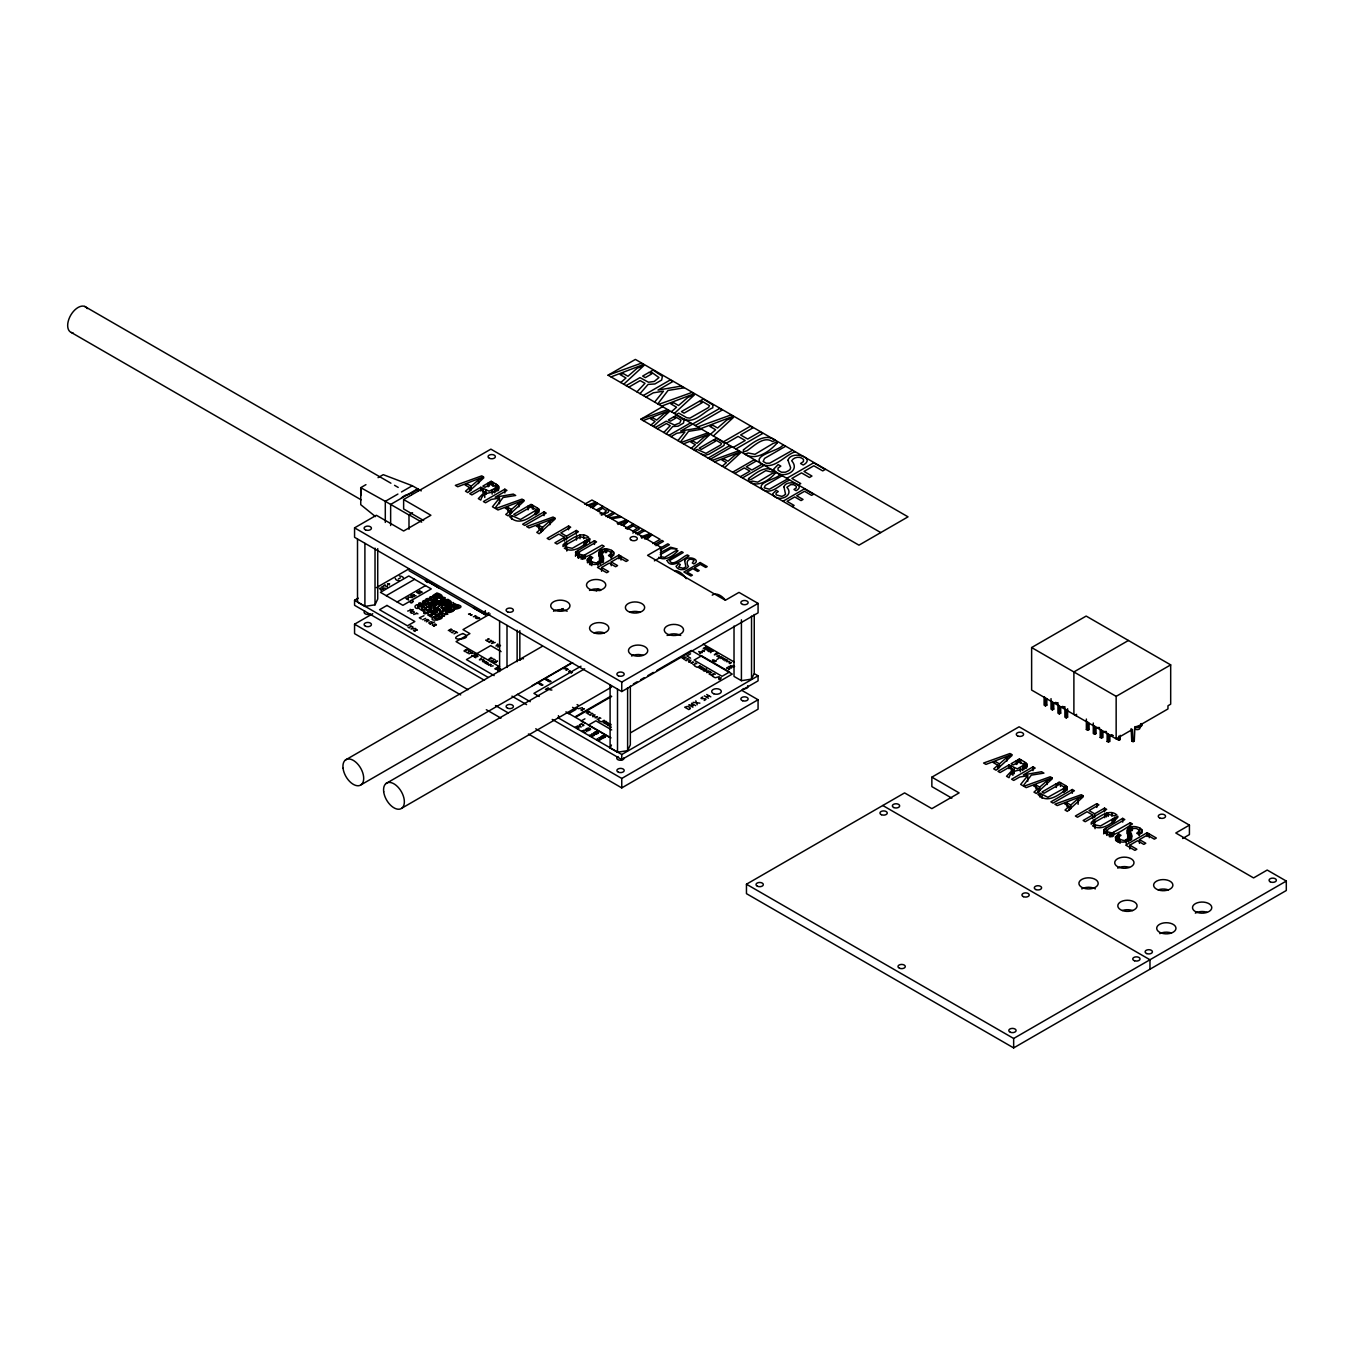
<?xml version="1.0" encoding="UTF-8"?>
<svg xmlns="http://www.w3.org/2000/svg" width="1354" height="1354" viewBox="0 0 1354 1354"><rect width="100%" height="100%" fill="white"/><g stroke="black" fill="none" stroke-linecap="round" stroke-linejoin="round"><path stroke-width="1.5" d="M471.734 655.302L473.291 656.047L475.897 654.71L474.205 653.728M473.341 616.73L476.253 616.307L475.068 615.613M476.794 618.609L479.705 618.304L478.521 617.61M520.461 660.007L520.461 659.703A2.674 1.54 0 0 1 522.407 658.586L523.456 658.738M563.839 668.808L566.564 668.284M596.945 718.906C600.313 721.242 598.045 717.451 599.551 717.552L600.837 718.297M692.909 664.323C696.278 666.659 693.993 662.868 695.499 662.986L696.802 663.731M365.935 484.647L360.739 487.66L360.739 504.67L375.481 516.602M1134.28 740.993L1134.872 728.046L1167.96 708.954L1167.96 705.772L1170.685 704.198L1170.685 664.882L1086.162 616.07L1031.63 647.55L1031.63 690.066L1116.153 738.861L1132.519 729.417L1133.095 741.67L1134.28 740.993L1131.741 740.875L1131.149 728.621M611.196 553.227L608.505 555.614L610.603 556.832C620.944 551.653 603.41 545.171 599.483 551.552C600.127 557.56 601.244 566.767 590.615 560.996L590.598 559.202L592.815 557.696L590.716 556.494L587.179 560.031C590.903 569.188 609.689 562.773 601.447 553.431L605.204 550.773L608.217 550.824L610.857 552.364L611.196 557.002M1139.425 830.865L1136.734 833.269L1138.832 834.487C1149.174 829.308 1131.639 822.826 1127.696 829.207C1128.356 835.215 1129.473 844.422 1118.844 838.634L1118.81 836.857L1121.027 835.35L1118.946 834.132L1115.391 837.686C1119.132 846.825 1137.919 840.428 1129.659 831.068L1133.433 828.428L1136.429 828.479L1139.086 830.019L1139.425 834.656M575.45 552.432C580.68 564.923 598.096 549.589 604.206 546.322L602.09 545.087L583.946 555.36L578.733 553.989L579.867 551.569L596.572 541.905L594.457 540.686L575.941 551.721L575.45 556.223M1103.679 830.087C1108.909 842.577 1126.325 827.243 1132.435 823.96L1130.319 822.741L1112.176 833.015L1106.963 831.644L1108.08 829.207L1124.802 819.559L1122.686 818.341L1104.17 829.376L1103.679 833.878M449.866 631.472L450.256 630.202M546.965 690.354L547.354 689.068M587.856 713.964L588.245 712.678M683.821 659.381L684.21 658.112M710.715 652.713L711.629 650.089M495.479 491.976L495.547 486.357L489.2 482.447L489.2 486.221M1017.429 763.876L1017.429 760.102L1024.098 764.925L1017.311 768.835L1009.001 764.959L997.966 771.34L1000.081 772.559L1009.136 767.329L1012.995 769.495L1012.995 775.165M357.507 539.146L357.507 602.107L364.903 606.389L375.024 604.832L377.732 598.976L377.732 548.607M630.338 686.055L630.338 744.818L627.613 750.658L617.509 752.232L610.095 747.95L611.449 745.038M734.02 626.039L734.02 676.408L741.417 680.69L751.538 679.116L754.246 673.276L754.246 614.513M434.972 602.598C447.514 603.021 428.812 613.26 442.115 604.273C445.855 607.1 446.481 603.309 442.216 602.547C445.838 601.244 442.589 599.737 440.744 598.434C442.656 599.754 453.031 598.942 447.26 602.97C432.011 606.406 456.586 606.457 446.498 604.222C443.486 601.938 446.702 600.956 440.727 604.222L432.806 601.345L434.888 599.28L433.517 597.622L434.888 598.434L429.895 602.987C425.241 601.735 431.74 605.898 428.456 604.696L429.116 605.898L427.746 606.727L425.596 605.526L429.116 603.41L427.018 602.987C425.274 601.447 438.002 598.146 428.507 598.874L427.018 600.482C421.923 597.825 435.226 597.876 428.456 600.482C413.935 600.973 431.74 603.63 424.851 605.069C425.698 602.75 417.709 606.389 421.179 603.021C414.747 602.53 424.344 605.813 419.131 606.795C417.692 610.942 412.09 606.44 416.829 604.713C418.708 604.358 420.925 606.507 417.692 605.966C416.118 607.371 422.939 611.365 423.311 610.874C415.323 605.441 434.583 614.259 430.623 607.607C426.848 608.081 431.638 611.28 427.018 610.536L427.779 613.379L424.157 612.177L424.851 610.942C419.114 618.118 436.8 609.486 433.551 608.454L435.599 610.519L432.112 613.379C423.853 609.215 434.431 612.82 437.071 612.973C437.19 612.008 439.153 607.269 440.778 610.045L437.156 608.877C429.353 610.536 435.497 612.448 433.517 614.225L429.201 615.901L431.401 617.119C435.582 611.551 418.115 617.272 435.582 613.87C429.015 614.682 443.469 608.166 437.122 608.031L435.666 608.809C432.248 608.538 437.393 606.203 434.228 607.151L427.779 610.045L424.039 607.218C417.523 609.334 424.394 602.987 424.039 607.218M445.077 609.266L448.597 609.655L442.183 607.607L442.166 605.949L440.744 607.574L443.537 609.232L442.115 610.891L444.281 609.689L447.125 611.297L449.291 610.129L450.747 610.908L447.26 610.536C445.669 613.87 452.981 612.567 454.436 609.689C449.883 613.176 452.151 607.726 452.321 610.045C435.853 602.987 456.484 605.238 451.542 604.646L451.542 603.038L449.376 603.444C441.996 606.457 459.175 605.56 445.821 607.218C449.071 605.272 453.539 608.758 446.498 610.062L444.332 608.809M536.201 510.086L520.511 519.513L511.66 515.552L509.679 516.703C518.921 526.74 530.497 517.296 538.706 511.287L538.74 509.036L537.369 507.953L531.09 504.331L529.126 505.465L536.049 509.612L536.201 513.877M1064.193 788.248L1063.719 786.792L1057.356 783.12L1059.319 781.986L1065.598 785.608L1066.969 786.691L1066.935 788.942C1058.726 794.95 1047.133 804.394 1037.909 794.358L1039.872 793.207L1047.878 797.303L1064.193 788.248L1064.193 792.022M385.145 588.025L383.064 588.465L382.81 586.367L381.117 587.348M387.227 586.062L387.227 586.959L384.502 585.385M485.629 663.477L487.186 662.428L486.018 661.903M549.165 689.068L548.133 687.866L545.408 689.44M610.705 726.556L611.229 727.453M714.675 660.295L712.458 660.058L715.183 661.632L716.351 660.82L713.761 660.82M586.062 540.449L589.582 538.57L589.701 539.467C584.285 545.78 572.877 553.854 564.347 548.201L566.801 547.253L572.268 548.302L586.062 540.449L586.062 544.223M1114.291 818.087L1117.795 816.225L1117.93 817.122C1112.514 823.435 1101.107 831.508 1092.56 825.855L1095.031 824.908L1100.48 825.957L1114.291 818.087L1114.291 821.878M657.79 403.915L668.03 390.443L683.872 387.87L680.893 386.144L658.027 390.087L672.87 381.523L670.196 379.983L643.268 395.537M680.402 442.064L688.56 431.351L701.152 429.32L698.782 427.949L680.588 431.08L692.402 424.259L690.286 423.04L668.859 435.396M499.474 498.086L492.45 506.768L494.955 508.224L503.096 497.493L515.688 495.462L513.318 494.092L495.124 497.223L506.938 490.402L504.822 489.183L483.395 501.555L485.511 502.774L491.367 499.406L499.474 498.086L499.474 503.756M654.642 402.087L663.477 391.171L653.288 392.829L645.943 397.06M677.914 440.625L684.938 431.943L676.831 433.246L670.975 436.631M1027.686 775.74L1020.662 784.423L1023.167 785.879L1031.308 775.148L1043.917 773.117L1041.548 771.746L1023.353 774.877L1035.167 768.056L1033.034 766.838L1011.624 779.21L1013.74 780.429L1019.596 777.061L1027.686 775.74L1027.686 781.41M722.004 657.13L720.836 658.552L723.307 657.875M476.794 616.612L475.525 618.084L478.064 617.356M493.398 641.373L491.57 643.472L495.209 642.422M497.798 643.929L495.987 646.027L499.626 644.978M567.191 668.656L565.921 670.128L568.46 669.384M640.002 393.659L648.092 384.401L654.879 383.961L661.666 380.034L662.394 376.294L653.051 370.082L650.58 371.504L658.958 377.563L654.253 381.456L648.464 382.234L639.985 377.614L626.107 385.636M666.253 433.906L672.701 426.544L678.083 426.188L683.499 423.074L684.058 420.112L676.645 415.153L674.664 416.287L681.011 420.197L679.81 422.939L674.546 425.038L666.236 421.162L655.201 427.525M495.479 488.202L489.082 491.18L480.772 487.305L469.736 493.685L471.852 494.904L480.924 489.674L484.766 491.857L478.334 498.644L480.788 500.066C483.412 489.877 493.736 495.09 498.763 488.252L498.594 486.255L496.292 484.258L491.18 481.296L489.2 482.447M636.905 391.865L644.995 383.334L640.154 380.592L628.764 387.176M663.798 432.485L670.23 425.698L666.388 423.531L657.316 428.761M1012.995 769.495L1006.547 776.282L1009.018 777.704C1011.641 767.532 1021.965 772.745 1026.992 765.907L1026.823 763.91L1024.521 761.913L1019.393 758.951L1017.429 760.102M413.105 627.088L411.024 629.035L415.441 628.442M481.482 657.926L479.401 659.872L483.818 659.28M540.703 683.465L539.671 684.447L541.871 684.142M623.72 384.248L643.793 365.682L637.209 368.186L627.951 376.26L623.246 373.552L620.267 374.686L625.971 377.986L620.758 382.539M653.305 426.425L669.282 411.667L664.035 413.664L656.673 420.078L652.933 417.912L650.563 418.826L655.099 421.449L650.952 425.071M674.326 413.478L694.399 394.928L687.815 397.433L678.557 405.506L673.852 402.781L670.873 403.915L676.577 407.215L671.364 411.768M592.697 507.902L597.249 503.688L590.446 507.648M693.57 449.68L709.53 434.922L704.3 436.919L696.921 443.333L693.18 441.167L690.811 442.081L695.347 444.704L691.2 448.309M713.372 436.005L733.445 417.455L726.861 419.943L717.603 428.016L712.898 425.308L709.919 426.442L715.623 429.743L710.41 434.296M623.365 525.623L627.934 521.408L621.131 525.369M647.043 539.281L651.612 535.067L644.809 539.027M724.627 467.587L740.587 452.828L735.34 454.826L727.978 461.24L724.238 459.091L721.868 459.988L726.404 462.611L722.257 466.233M471.209 486.221L467.468 484.072L465.099 484.969L469.635 487.592L465.488 491.214L467.841 492.568L483.818 477.81L478.571 479.807L471.209 486.221L471.209 490.013M511.457 509.476L507.716 507.31L505.347 508.224L509.883 510.847L505.736 514.469L508.105 515.823L524.066 501.065L518.836 503.079L511.457 509.476L511.457 513.251M542.514 527.4L538.774 525.234L536.404 526.147L540.94 528.771L536.793 532.376L539.163 533.747L555.123 518.988L549.876 520.968L542.514 527.4L542.514 531.174M999.438 763.876L995.698 761.71L993.311 762.624L997.864 765.247L993.718 768.869L996.07 770.223L1012.03 755.464L1006.801 757.461L999.438 763.876L999.438 767.667M1039.686 787.131L1035.945 784.965L1033.576 785.879L1038.112 788.502L1033.965 792.124L1036.318 793.478L1052.295 778.719L1047.048 780.716L1039.686 787.131L1039.686 790.905M1070.743 805.055L1067.003 802.888L1064.633 803.802L1069.169 806.425L1065.023 810.03L1067.375 811.401L1083.352 796.643L1078.106 798.623L1070.743 805.055L1070.743 808.829M660.244 554.649L670.789 548.624L677.118 548.962L670.585 547.236L660.278 552.635M565.413 542.666L563.095 544.731L562.959 546.525L580.291 536.776L586.079 538.13L588.601 537.216C581.052 530.853 571.862 538.977 565.413 542.666L565.413 546.457M1093.643 820.321L1091.324 822.369L1091.189 824.163L1108.503 814.431L1114.308 815.785L1116.813 814.871C1109.281 808.507 1100.091 816.631 1093.643 820.321L1093.643 824.112M436.293 593.475C421.026 601.159 453.945 598.57 437.122 593.035L436.293 593.475L440.659 595.912L437.122 597.977L433.534 595.946L437.156 593.881M436.293 615.122C420.485 624.685 455.401 618.067 436.293 615.122L440.659 617.559L437.122 619.641L433.534 617.593L437.156 615.545M455.062 604.29C439.238 613.87 474.171 607.235 455.062 604.29C467.672 608.403 445.111 609.774 455.773 604.713M378.054 477.657L383.25 474.662L412.31 485.731L421.246 490.893M397.907 494.058L385.298 501.335L360.739 487.66L360.756 495.632M401.495 491.976L412.31 485.731M880.76 532.579L608.064 375.193L635.381 359.419L908.026 516.839L858.961 545.171L640.831 419.232L662.648 406.64M417.675 488.828L390.646 504.433L390.646 525.521M654.388 560.861L661.209 556.917L661.209 547.473L647.567 555.343L725.355 600.262L738.996 592.392L758.071 603.41L758.071 612.854L621.757 691.555L354.562 537.301L354.562 527.857L376.378 515.265L403.627 531.005L430.894 515.265L403.627 499.524L403.627 508.969L423.633 520.511M403.627 499.524L490.876 449.139L661.209 547.473M408.993 529.279L408.993 514.791L412.564 512.726M488.117 483.073L482.887 486.086L485.003 487.322L490.25 484.292L488.117 483.073L488.117 486.848M484.495 680.317L354.562 605.306L354.562 600.262L358.201 598.163M376.378 587.67L409.094 568.782M676.306 414.578L678.794 413.139L686.8 417.76L689.931 418.115L708.565 407.503L709.479 405.658L700.763 400.462L703.251 399.024L712.847 404.931L712.813 407.774C703.995 411.261 694.737 424.124 684.193 419.114M383.724 585.842L385.281 584.945M387.481 584.86L389.563 583.676M398.381 578.97L400.462 577.786M528.06 506.074L513.758 514.351L515.874 515.569L530.193 507.31L528.06 506.074L528.06 509.866M386.228 595.675L414.578 579.309M692.639 424.022L719.566 408.485L722.224 410.025L695.296 425.562M544.071 511.846L522.661 524.218L524.777 525.437L546.204 513.081L544.071 511.846L544.071 515.637M426.595 580.24L425.291 580.984L428.016 582.558L429.32 581.814M426.595 581.746L427.492 581.221M460.698 694.907L354.562 633.638L354.562 624.194L372.739 613.701M397.128 601.971L425.494 585.605M407.368 599.297L408.417 598.096L405.946 598.468L408.671 600.042M413.207 595.912L414.256 594.711L411.785 595.1L414.51 596.674M409.348 601.599L402.917 605.306L380.44 592.341L408.806 575.958L431.266 588.939L410.99 600.651M584.657 504.213L591.935 500.015L660.092 539.366L652.831 543.563M695.144 450.543L697.124 449.41L705.976 453.353L720.785 444.924L721.513 443.452L714.59 439.322L716.554 438.188L724.204 442.876L724.17 445.144L722.799 446.228L709.056 454.149L705.214 455.215L701.406 454.165M424.902 607.624C424.377 608.064 430.233 606.744 433.551 605.881C440.422 607.54 432.451 599.399 430.623 604.222L431.994 604.273L430.623 605.898L433.517 603.444C432.281 608.048 445.517 601.328 437.833 604.222C437.342 602.818 438.222 600.11 433.517 601.735M564.466 537.318L554.903 542.836L557.019 544.054L578.446 531.699L576.33 530.463L566.446 536.167L560.81 532.917L570.694 527.214L568.578 525.995L547.151 538.367L549.284 539.586L558.83 534.068L564.466 537.318L564.466 541.092M596.555 509.984L600.533 507.682L602.158 508.613L598.163 510.932M602.868 506.345L601.362 507.208L606.44 510.881L603.596 513.251L600.076 513.708M723.425 441.81L750.37 426.256L753.027 427.796L740.604 434.972L747.679 439.051L760.102 431.892L762.776 433.432L735.848 448.969M726.099 443.35L738.116 436.411L745.191 440.49L733.174 447.429M606 516.534L613.26 512.354M708.125 458.075L729.535 445.703L731.668 446.922L710.241 459.294M607.675 517.431L614.885 513.284M468.518 614.039L470.329 613.633L469.33 614.513M448.309 630.575L451.034 629.001L452.202 629.965L449.613 629.83M625.531 528.382L630.981 525.217L632.606 526.164L627.139 529.312M633.3 523.896L631.793 524.76L637.192 528.28L632.961 531.09M488.912 612.685L485.324 614.75L473.308 607.878M732.616 472.207L754.043 459.852L756.158 461.071L746.274 466.775L751.91 470.024L761.794 464.32L763.91 465.539L742.483 477.911M454.03 633.875L456.755 632.301M490.148 613.937L462.983 629.61L469.923 633.621L456.061 641.61L499.592 666.743M782.9 444.721C781.749 450.391 749.727 455.181 761.811 463.965C773.946 470.583 784.66 455.046 795.17 451.813M734.748 473.443L744.294 467.909L749.93 471.158L740.367 476.693M632.809 533.036L639.105 529.194L638.072 526.655M785.574 446.261L764.553 458.397L763.131 461.46L766.178 463.22L769.681 463.186L792.496 450.273M635.923 533.814L643.184 529.617M637.548 534.745L644.809 530.565M611.246 565.718L611.246 561.944L619.066 557.425L626.123 561.504L628.104 560.37L618.913 555.055L597.486 567.428L606.694 572.725L608.657 571.591L601.582 567.512L601.582 571.286M601.582 567.512L609.266 563.078L615.596 566.734L617.576 565.6L611.246 561.944M486.509 640.544L489.234 638.97L487.677 638.97M654.608 544.596L661.852 540.398L663.477 541.329L655.945 545.679M469.009 653.88L471.734 652.306L472.901 653.288L470.312 653.136M779.921 474.526C777.907 479.062 754.229 482.515 763.148 489.826C772.795 495.09 781.326 482.735 789.67 480.162M782.037 475.762L765.332 485.409L764.198 487.846L769.41 489.217L787.554 478.944M660.227 548.167L667.759 543.817L669.384 544.748L660.312 549.978M786.725 478.351L813.652 462.797L825.212 469.466L822.724 470.904L813.839 465.776L804.005 471.446L811.96 476.049L809.489 477.488L801.517 472.884L791.87 478.453L800.756 483.581L798.285 485.02M497.798 647.077L500.523 645.503M491.096 657.401L488.879 659.28L492.653 658.298M484.461 662.8L486.289 661.751M486.797 664.154L488.354 663.105L487.068 662.648M782.951 501.268L804.378 488.912L813.568 494.21L811.588 495.361L804.53 491.265L796.694 495.784L803.04 499.44L801.06 500.591L794.73 496.935L787.046 501.352L794.121 505.448L792.158 506.582M498.221 670.738L500.946 669.164M345.355 760.051L542.192 646.417M532.24 685.598L571.794 662.749M361.264 784.677L572.674 662.614M538.113 683.533L540.06 683.245L538.757 683.161M546.559 678.676L545.831 679.826M541.041 685.226L542.988 684.921L541.685 684.853M549.149 681.739L551.095 681.434L549.792 681.367M568.646 671.702L569.916 670.958M569.459 672.159L570.559 671.432L569.746 671.059M580.984 666.202L533.916 693.383L539.247 696.464M386.008 783.526L584.657 668.825M549.944 689.829L551.89 690.049M558.779 716.774L558.39 715.64M401.918 808.135L611.5 687.138M354.562 527.857L621.757 682.111L758.071 603.41M568.545 713.71L576.076 709.378L572.556 707.347M582.406 707.668L578.649 708.633M581.628 710.359L584.353 708.785L582.795 708.785M611.026 696.074L574.824 716.994L565.921 711.849M611.686 696.464L575.467 717.366L611.026 737.896M633.401 683.922L637.023 681.824M640.645 679.742L644.267 677.643M647.889 675.561L653.322 672.413M656.944 670.332L691.352 650.462L732.243 674.072L630.846 732.616M586.299 713.05L589.024 711.476L590.192 712.458L587.602 712.306M682.264 658.484L684.989 656.91L686.156 657.875L683.55 657.739M690.591 653.796L686.817 655.979L690.591 658.146M584.911 718.822L581.137 720.988L584.911 723.154M700.052 653.051L701.355 652.306M702.269 651.477L704.334 650.275M706.043 650.005L708.768 648.431L707.736 650.089L710.579 649.48L707.854 651.054M592.798 716.808L594.609 715.758M575.061 727.369L576.753 726.404C576.279 727.521 581.408 727.775 577.532 728.79M580.003 724.525L581.695 723.544C581.221 724.661 586.333 724.915 582.474 725.947M688.746 662.224L690.574 661.175M716.554 652.933L714.353 654.811L718.111 653.83M581.797 731.397L583.354 730.5M601.498 721.834L604.222 720.26L603.173 721.902L606.033 721.31L603.309 722.884M697.445 667.251L700.17 665.677L699.138 667.319L701.998 666.727L699.273 668.301M716.689 656.148L719.279 655.556L717.857 656.825M719.16 657.587L720.971 656.538M716.875 659.466L718.957 658.264M590.683 736.085L591.715 734.883L589.244 735.256L591.969 736.83M724.864 660.87L726.692 659.821M708.87 670.704L706.67 672.583L710.427 671.601M711.73 672.346L709.005 673.92L710.308 674.681M598.773 739.555L600.194 739.927L598.637 740.536A2.674 1.54 0 0 1 596.691 739.402L597.723 738.505M730.094 667.251L731.651 666.354M719.262 676.695L715.504 677.677M719.008 679.691L720.819 678.642M706.331 696.971L708.667 695.617M557.696 717.535L621.757 754.516L758.071 675.815L758.071 680.859L621.757 759.56L552.212 719.414M535.744 728.79L621.757 778.448L758.071 699.747L758.071 709.191L621.757 787.893L528.415 734.003M1128.424 640.476L1073.891 671.956L1073.891 714.455M1044.103 696.735L1044.103 705.129L1045.474 705.925L1046.828 705.129L1046.828 698.833M1055.849 702.337L1054.495 703.132L1057.22 703.132M1182.617 838.515L1189.421 834.572L1189.421 825.128L1175.797 832.998L1253.584 877.917L1267.209 870.047L1286.3 881.065L1286.3 890.509L1013.655 1047.911L746.46 893.657L746.46 884.213L904.59 792.902L931.857 808.643L959.123 792.902L931.857 777.162L931.857 786.606L951.845 798.149M931.857 777.162L1019.105 726.793L1189.421 825.128M1051.026 698.63L1051.026 709.124L1052.396 709.919L1053.75 709.124L1053.75 702.828M1062.788 706.348L1061.418 707.126L1064.142 707.126M1057.948 702.641L1057.948 713.135L1059.319 713.913L1060.69 713.135L1060.69 706.839M1064.887 706.636L1064.887 717.129L1066.241 717.908L1067.612 717.129L1067.612 708.734M1076.633 714.337L1075.262 715.132L1076.633 715.911M1031.63 647.55L1116.153 696.362L1170.685 664.882M1016.346 760.728L1011.116 763.741L1013.232 764.976L1018.462 761.947L1016.346 760.728L1016.346 764.502M1086.365 719.042L1086.365 729.535L1089.09 729.535L1089.09 723.239M1086.365 729.535L1089.09 729.535M1099.482 727.538L1096.757 727.538M1093.287 723.036L1093.287 733.529L1094.658 734.308L1096.012 733.529L1096.012 727.233M1106.404 731.532L1103.679 731.532M1100.21 729.129L1100.21 737.524L1101.581 736.745M1100.21 737.524L1102.935 737.524L1102.935 731.228M1111.972 734.748L1110.602 735.527L1113.326 735.527M1107.149 733.123L1107.149 741.518L1108.503 740.74M1107.149 741.518L1109.874 741.518L1109.874 735.222M1120.249 739.521L1117.524 739.521L1120.249 739.521L1120.249 735.324M1056.289 783.729L1041.971 792.005L1044.103 793.224L1058.405 784.965L1056.289 783.729L1056.289 787.503M1072.3 789.5L1050.873 801.873L1053.006 803.091L1074.416 790.736L1072.3 789.5L1072.3 793.275M1092.695 814.973L1083.132 820.49L1085.248 821.709L1106.675 809.353L1104.542 808.118L1094.658 813.822L1089.039 810.572L1098.923 804.868L1096.808 803.65L1075.381 816.022L1077.496 817.241L1087.059 811.723L1092.695 814.973L1092.695 818.747M1139.459 843.373L1139.459 839.598L1147.278 835.079L1154.353 839.158L1156.333 838.024L1147.143 832.71L1125.716 845.082L1134.906 850.38L1136.886 849.246L1129.811 845.167L1129.811 848.941M1129.811 845.167L1137.495 840.732L1143.825 844.388L1145.789 843.254L1139.459 839.598M746.46 884.213L1013.655 1038.467L1286.3 881.065M407.672 611.06L413.241 609.554M413.715 614.547L416.778 613.176M423.954 615.748L419.351 617.813L421.297 618.93M422.668 619.726L425.731 618.338M424.614 620.843L427.678 619.472M426.358 621.858L429.015 620.471L427.238 619.658M430.064 623.991L434.668 621.926M433.771 626.123L436.411 624.736L434.854 623.839M611.026 376.903L643.438 364.531L641.204 363.244L608.064 375.193M661.632 406.132L694.027 393.76L691.809 392.474L658.653 404.423M643.201 420.586L668.978 410.736L667.217 409.72L640.848 419.232M700.678 428.659L733.089 416.287L730.855 415.001L697.716 426.95M683.448 443.841L709.242 433.991L707.465 432.975L681.096 442.487M589.176 505.973L597.029 502.977M714.523 461.765L740.299 451.914L738.522 450.882L712.153 460.394M617.881 524.455L627.714 520.698M641.559 538.113L651.376 534.356M586.553 505.499L595.692 502.199M617.221 523.219L626.36 519.919M640.899 536.878L650.038 533.578M690.963 660.21L688.357 660.955L690.049 661.937M727.758 667.251C723.256 669.384 733.174 667.42 728.672 669.57M721.208 677.677L718.619 678.422L720.294 679.403M594.998 714.777L592.409 715.538L594.101 716.503M702.828 696.971C696.058 700.187 710.952 697.242 704.182 700.458M548.776 689.304L546.711 688.695M726.167 660.126L727.47 660.278M609.842 517.787L619.743 516.094M611.94 518.684L621.554 517.126M708.904 651.663L713.44 651.139M601.328 515.197L608.081 512.371L608.792 510.881L606.761 508.596M399.413 575.975L401.241 576.279A4.231 2.454 0 0 1 403.052 577.329L403.577 578.378M399.413 580.781L397.602 580.477A4.231 2.454 0 0 1 395.774 579.427L395.266 578.378M416.084 629.102L417.387 630.152L413.495 630.456L415.17 631.438M490.791 640.171L492.094 641.221L488.202 641.525L489.877 642.507M476.676 655.454L477.979 656.504L474.086 656.808L475.762 657.773M500.303 669.248L499.389 669.164M413.867 595.54L416.067 595.76M591.326 735.713L593.526 735.933M693.096 702.371L699.9 703.149M583.997 730.128L588.55 730.652M591.715 733.834L596.251 734.359M561.724 608.725L562.638 608.809A4.18 2.42 0 0 0 563.281 608.572M723.696 660.058C720.362 657.942 728.757 659.601 723.307 658.924M729.924 663.646C726.59 661.547 734.985 663.206 729.535 662.529M471.158 615.461L470.515 614.784L472.241 614.834M692.131 662.377C688.238 665.237 695.753 660.21 692.639 662.681M571.286 673.107L570.643 672.43L572.37 672.481M496.156 661.818L497.46 661.074L493.821 662.123L496.292 662.495L495.242 661.294M483.293 661.971C479.959 659.872 488.354 661.531 482.904 660.854M596.166 716.96C592.24 719.736 599.873 714.878 596.691 717.248M430.284 623.889L428.727 622.992L430.301 621.892A1.862 1.083 0 0 1 431.96 621.943L432.908 622.722M435.734 625.243L432.231 625.023L433.991 626.039M702.387 652.594L698.766 651.545L700.577 653.643M383.064 589.362L379.425 588.313L381.253 590.412M577.532 725.947L581.171 726.996L579.36 724.898M408.417 597.046L412.818 597.639L410.753 595.692M597.334 589.853C603.715 592.493 597.368 586.942 596.369 590.869M1131.741 740.875L1133.095 741.67M1045.474 704.351L1046.828 705.129M1052.396 708.345L1053.75 709.124M1059.319 712.339L1060.69 713.135M1066.241 716.334L1067.612 717.129M1094.658 732.734L1096.012 733.529M703.166 644.115L734.291 662.089M754.415 673.7L758.071 675.815M732.92 665.525L734.596 666.506M730.348 665.593L733.089 667.167M702.269 650.275L704.334 651.477M728.79 666.49L731.532 668.064M84.727 306.444L390.917 483.209M394.556 485.324L398.211 487.423M715.234 674.377L713.93 673.632L711.205 675.206L712.509 675.951M741.603 690.235L758.071 699.747M712.644 674.377L713.541 674.901M694.467 665.829L696.548 667.031M712.763 676.391L714.844 677.592M408.993 514.791L421.703 522.136M408.773 514.892L385.298 501.335L385.298 522.424M706.72 694.5L710.816 696.853M704.385 695.854L708.481 698.207M71.373 332.525L361.146 499.829M882.774 805.495L1149.969 959.766L1149.969 969.21M695.617 705.637L691.539 703.268L693.096 705.739L688.797 704.842L692.893 707.211M408.993 570.677L485.324 614.75L485.324 610.62M419.452 590.666L422.177 592.24L417.895 591.563L420.62 593.137M416.592 592.324L419.317 593.898M485.731 640.103L487.288 641.001M387.481 583.676L389.563 584.86M418.978 603.461L422.6 605.543M501.082 651.612L490.69 645.604L466.453 659.601L494.159 675.595M455.976 631.844L457.534 632.741M577.092 704.588L578.378 705.332M410.16 609.351L411.718 610.248M417.946 613.853L417.557 613.616A1.862 1.083 0 0 0 415.898 613.565M580.849 709.902L582.406 710.816M575.924 707.363L577.989 708.565M598.502 720.413L600.584 721.597M611.703 729.941L595.895 720.819L588.364 725.152L609.435 737.321M467.976 650.14L466.673 649.378L463.948 650.952L465.251 651.714M465.387 650.14L466.284 650.665M497.443 670.298L499 671.195M600.465 736.779L603.19 738.353L598.891 737.676L601.633 739.25M582.575 730.957L585.3 732.531M354.562 600.262L488.151 677.389M517.431 694.297L530.243 701.694M511.947 696.159L526.588 704.622M354.562 624.194L468.027 689.694M495.479 705.552L508.292 712.949M486.323 709.699L500.963 718.162M428.795 582.118L438.51 587.788M660.515 556.612L664.662 557.408L675.561 550.875L677.965 550.672C673.835 555.495 665.136 561.639 658.636 557.323M689.017 659.381C685.581 656.436 688.424 662.851 684.989 659.906M593.052 713.964C589.616 711.019 592.46 717.417 589.024 714.489M495.242 659.957C491.807 657.012 494.65 663.409 491.214 660.481M455.062 631.472C451.627 628.527 454.47 634.941 451.034 631.996M470.447 651.714C467.012 648.769 469.855 655.167 466.419 652.239M412.056 626.631C408.62 623.686 411.481 630.101 408.028 627.156M729.146 661.395L726.556 661.7M493.161 665.88L490.571 666.168M695.821 700.797L697.175 704.723M593.526 732.785L594.44 735.408M585.825 729.078L586.722 731.702M1149.258 833.929L1149.258 837.72M1147.143 832.71L1147.143 836.484M1141.811 829.494L1141.811 833.269M1139.916 828.039L1139.916 833.692M1139.019 831.745L1139.019 835.52M1132.283 826.82L1132.283 830.611M1131.605 835.756L1131.605 839.531M1131.03 827.277L1131.03 831.051M1130.928 834.386L1130.928 840.055M1130.319 822.741L1130.319 826.515M1129.981 832.676L1129.981 840.242M1129.778 827.903L1129.659 840.529M1128.864 836.67L1128.864 840.462M1128.745 828.496L1128.762 841.189M1128.322 838.126L1128.322 841.9M1127.696 829.207L1127.696 836.772M1127.036 829.934L1127.036 833.709M1126.139 839.531L1126.139 843.305M1122.686 818.341L1122.686 822.115M1120.012 839.548L1120.012 843.322M1118.946 834.132L1118.946 841.697M1118.895 736.119L1118.895 740.316M1118.81 836.857L1118.844 842.425M1118.438 837.737L1118.438 841.528M1117.879 834.758L1117.879 842.306M1116.491 835.723L1116.491 841.393M1116.153 696.362L1116.153 738.861M1115.662 836.704L1115.662 840.479M1114.782 817.376L1114.782 821.15M1113.597 832.388L1113.597 836.18M1113.326 818.781L1113.326 822.572M1113.039 818.967L1113.039 822.741M1112.176 833.015L1112.176 836.789M1111.922 812.603L1111.922 816.377M1112.142 819.475L1112.142 823.249M1110.771 833.235L1110.771 837.009M1109.383 833.032L1109.383 836.823M1108.503 733.919L1108.503 742.314M1108.249 812.603L1108.249 816.377M1106.963 831.644L1106.963 835.418M1106.624 830.831L1106.624 834.623M1106.455 813.094L1106.455 816.885M1106.066 827.937L1106.066 833.59M1104.542 808.118L1104.542 811.892M1104.712 813.923L1104.712 817.714M1104.17 829.376L1104.17 833.15M1101.581 729.924L1101.581 738.319M1096.808 803.65L1096.808 807.424M1095.031 824.908L1095.031 828.682M1094.709 819.695L1094.709 823.486M1094.658 725.913L1094.658 734.308M1094.658 813.822L1094.658 817.613M1087.736 721.919L1087.736 730.314M1078.106 798.623L1078.106 804.293M1069.169 806.425L1069.169 810.2M1066.969 786.691L1066.969 790.465M1067.003 802.888L1067.003 806.662M1066.241 709.513L1066.241 717.908M1065.598 785.608L1065.598 791.278M1064.278 787.249L1064.43 791.515M1063.719 786.792L1063.719 790.584M1063.55 788.722L1063.55 792.513M1060.47 782.646L1060.47 786.42M1059.319 705.519L1059.319 713.913M1052.396 701.524L1052.396 709.919M1047.048 780.716L1047.048 784.508M1045.474 697.53L1045.474 705.925M1042.005 794.443L1042.005 798.217M1039.872 793.207L1039.872 796.981M1038.112 788.502L1038.112 792.276M1035.945 784.965L1035.945 788.739M1033.034 766.838L1033.034 770.612M1026.823 763.91L1026.823 767.684M1025.943 762.911L1025.943 768.564M1024.521 761.913L1024.521 767.583M1024.098 764.925L1024.098 768.7M1023.776 763.994L1023.709 769.631M1022.558 766.736L1022.558 770.511M1020.713 759.712L1020.713 763.487M1020.357 768.023L1020.357 771.797M1019.393 758.951L1019.393 762.742M1014.264 768.006L1014.264 773.676M1013.655 1038.467L1013.655 1047.911M1012.149 769.055L1012.149 774.725M1011.116 766.178L1011.116 769.969M1009.001 764.959L1009.001 768.733M1006.801 757.461L1006.801 761.236M997.864 765.247L997.864 769.038M751.538 616.155L751.538 679.116M741.417 619.81L741.417 680.69M627.613 687.697L627.613 750.658M621.757 682.111L621.757 691.555M621.757 754.516L621.757 759.56M621.757 778.448L621.757 787.893M621.029 556.274L621.029 560.065M618.913 555.055L618.913 558.83M617.509 689.254L617.509 752.232M613.599 551.84L613.599 555.614M611.686 550.384L611.686 557.933M610.857 552.364L610.857 558.034M610.095 684.989L610.095 747.95M606.575 548.844L606.575 552.618M605.306 548.912L605.306 552.703M603.393 558.102L603.393 561.876M602.801 549.622L602.801 553.397M602.716 556.748L602.716 562.401M601.819 552.686L601.751 562.587M601.565 550.249L601.464 561.758M600.516 550.841L600.516 558.407M600.634 559.033L600.55 563.535M600.093 560.471L600.093 564.246M599.483 551.552L599.483 559.117M598.823 552.28L598.823 556.071M597.926 561.876L597.926 565.65M594.457 540.686L594.457 544.46M591.8 561.893L591.8 565.667M590.716 556.494L590.598 564.872M590.209 560.099L590.209 563.873M589.582 538.57L589.582 542.345M589.65 557.103L589.65 564.652M588.262 558.068L588.262 561.842M587.433 559.05L587.433 562.824M586.553 539.721L586.553 543.496M585.368 554.751L585.368 558.525M585.114 541.126L585.114 544.917M584.81 541.312L584.81 545.087M583.912 541.82L583.912 545.594M583.946 555.36L583.946 559.134M583.692 534.948L583.692 538.723M582.542 555.58L582.542 559.354M581.154 555.394L581.154 559.168M580.02 534.948L580.02 538.723M578.784 552.381L578.784 558.051M578.733 553.989L578.733 557.763M578.395 553.194L578.395 556.968M577.836 550.283L577.836 557.831M576.482 536.286L576.482 540.06M576.33 530.463L576.33 534.255M575.941 551.721L575.941 555.495M568.578 525.995L568.578 529.769M566.801 547.253L566.801 551.044M566.446 536.167L566.446 539.958M566.497 542.057L566.497 545.831M549.876 520.968L549.876 524.76M540.94 528.771L540.94 532.545M538.74 509.036L538.74 512.811M538.774 525.234L538.774 529.008M537.369 507.953L537.369 513.623M536.049 509.612L535.964 514.368M535.321 511.084L535.321 514.858M533.222 505.55L533.222 509.341M532.24 504.991L532.24 508.782M519.834 630.659L519.834 660.041M518.836 503.079L518.836 506.853M517.126 630.202L517.126 661.683M511.66 515.552L511.66 519.344M509.883 510.847L509.883 514.638M507.716 507.31L507.716 511.101M507.005 625.463L507.005 667.454M504.822 489.183L504.822 492.958M499.609 621.198L499.609 671.567M498.594 486.255L498.594 490.03M497.713 485.257L497.713 490.91M496.292 484.258L496.292 489.928M495.869 487.271L495.869 491.045M495.547 486.357L495.547 490.131M494.345 489.082L494.345 492.873M493.296 482.532L493.296 486.306M492.484 482.058L492.484 485.832M492.128 490.368L492.128 494.142M491.18 481.296L491.18 485.087M486.052 490.351L486.052 494.125M484.766 491.857L484.766 497.51M482.904 488.54L482.904 492.314M480.772 487.305L480.772 491.079M478.571 479.807L478.571 483.581M469.635 487.592L469.635 491.384M418.251 490.656L418.251 489.116L411.498 493.008L411.498 494.548M375.024 548.15L375.024 604.832M364.903 543.428L364.903 606.389M1195.328 913.121A9.647 5.568 0 0 1 1206.956 912.241M1159.786 933.634A9.647 5.568 0 0 1 1171.481 933.024M1122.94 910.345A9.647 5.568 0 0 1 1132.57 910.565M1158.635 889.713A9.647 5.568 0 0 1 1168.282 889.866M1117.727 868.1A9.647 5.568 0 0 1 1129.405 867.406M1081.728 888.884A9.647 5.568 0 0 1 1095.369 888.884M401.376 497.984A14.691 8.479 -60 0 1 409.28 494.43M73.048 332.881A14.691 8.479 -60 0 1 70.797 315.093A14.691 8.479 -60 0 1 87.265 308.627M1141.016 723.713A3.859 2.234 0 0 1 1136.294 726.455M1141.76 723.611A4.621 2.674 0 0 1 1140.102 726.421A4.621 2.674 0 0 1 1134.974 726.607M1141.287 723.595A4.621 2.674 0 0 1 1140.559 726.81A4.621 2.674 0 0 1 1134.974 727.233M1139.188 726.98A2.674 1.557 0 0 1 1137.986 729.569A2.674 1.557 0 0 1 1134.686 727.673M747.645 685.733A3.656 2.116 0 0 1 747.036 688.052A3.656 2.116 0 0 1 743.075 688.611M624.008 757.8A3.656 2.116 0 0 1 619.15 760.153A3.656 2.116 0 0 1 618.05 756.547M370.167 613.954A3.656 2.116 0 0 1 365.326 613.887A3.656 2.116 0 0 1 364.801 611.128M712.238 595.168A14.691 8.479 60 0 1 725.202 599.856M674.749 570.609A14.691 8.479 60 0 1 686.224 578.683M667.099 635.466A9.647 5.568 0 0 1 680.723 635.466M631.573 655.996A9.647 5.568 0 0 1 643.252 655.37M594.728 632.69A9.647 5.568 0 0 1 604.358 632.91M630.422 612.059A9.647 5.568 0 0 1 640.053 612.211M589.515 590.446A9.647 5.568 0 0 1 601.176 589.752M553.515 611.229A9.647 5.568 0 0 1 567.14 611.229M488.354 664.746L490.825 664.526L488.354 664.746M546.491 679.979L547.27 680.436A2.099 1.202 0 0 0 548.235 679.86L547.456 679.42A2.099 1.202 0 0 0 546.491 679.979M547.913 680.808L548.692 681.248A2.099 1.202 0 0 0 549.673 680.69L548.895 680.25A2.099 1.202 0 0 0 547.913 680.808M605.001 723.408L606.558 724.305A4.18 2.42 0 0 0 608.505 723.171L606.947 722.274A4.18 2.42 0 0 0 605.001 723.408M700.949 668.825L702.506 669.722A4.18 2.42 0 0 0 704.469 668.605L702.895 667.708A4.18 2.42 0 0 0 700.949 668.825M684.667 560.996L685.886 566.683A10.07 5.822 0 0 1 683.042 568.257L678.659 567.072L680.334 564.567L678.726 563.636L676.035 566.344C678.269 571.083 685.784 570.525 688.475 566.463C684.802 562.147 689.203 556.545 694.077 560.505L692.3 562.976L693.891 563.907C702.184 559.422 686.563 554.649 684.667 560.996M783.966 486.865L785.557 494.312A13.218 7.633 0 0 1 781.833 496.393L776.079 494.836L776.062 493.042L778.279 491.553L776.18 490.334L772.643 493.871C776.367 503.028 795.153 496.613 786.911 487.271L790.668 484.63L793.681 484.681L796.321 486.204L796.254 487.948L793.969 489.471L796.067 490.673C806.95 484.8 786.454 478.537 783.966 486.865M787.994 460.242L790.668 467.79L789.991 469.601A16.603 9.596 0 0 1 785.32 472.207L781.478 472.224L778.076 470.261L778.042 468.01L780.835 466.114L778.195 464.591L773.743 469.043C778.432 480.552 802.059 472.495 791.684 460.749C794.019 456.823 800.282 455.993 803.514 459.412L803.43 461.579L800.569 463.508L803.21 465.014C816.885 457.635 791.125 449.765 787.994 460.242M410.448 612.211L411.176 613.091A1.862 1.083 0 0 0 412.835 613.142L414.392 612.245L413.664 611.382A1.862 1.083 0 0 0 412.005 611.314L410.448 612.211M413.258 601.362C410.245 606.237 407.994 597.943 413.258 601.362M667.099 560.556C671.076 570.068 684.362 558.39 689.017 555.885L687.409 554.954C683.482 555.732 672.363 567.851 669.638 560.522L683.211 552.534L681.587 551.603L667.099 560.556M743.481 449.799L743.295 452.067L747.086 450.696C753.789 446.245 763.724 435.582 772.372 441.522L775.537 440.372C764.841 432.129 751.825 443.503 743.481 449.799M748.559 478.571L748.423 480.365L751.419 479.282L765.755 470.633L771.543 471.987L774.065 471.074C765.552 464.507 755.21 473.561 748.559 478.571M776.925 443.198C770.121 451.153 755.769 461.291 745.038 454.182L748.136 452.998L755.007 454.318L772.982 443.52L776.773 442.064L776.925 443.198M775.165 473.325C769.749 479.638 758.342 487.711 749.811 482.058L752.265 481.11L757.732 482.159L772.017 473.578L775.047 472.411L775.165 473.325M424.784 602.581L422.736 603.055L424.784 602.581M426.222 600.905L424.157 600.499L426.222 600.905M442.216 597.554L440.778 599.213C436.445 594.524 451.525 599.28 442.216 597.554M441.37 602.158C442.098 607.472 450.459 601.684 442.166 601.735C439.001 601.328 444.146 598.586 440.05 600.465L442.098 600.939L440.05 602.124L437.867 600.905L441.37 602.158M439.932 611.314L441.489 612.956L444.332 610.536L446.431 612.6L444.383 613.785L447.852 614.208L444.383 614.631L444.383 616.29C436.868 615.105 447.632 616.493 439.288 612.617L439.898 613.87L437.884 614.293L443.52 613.464L439.932 611.314M445.094 600.888C451.61 603.833 453.065 602.716 449.376 600.11L447.26 600.55L447.937 599.28L445.094 600.888M453.641 603.41C455.621 605.83 451.407 600.144 453.641 603.41M590.496 729.383L589.582 730.06L586.857 728.486L588.55 727.961A2.674 1.54 0 0 1 590.496 729.078L590.496 729.383M598.214 733.089L597.3 733.766L594.575 732.192L596.251 731.668A2.674 1.54 0 0 1 598.214 732.785L598.214 733.089M605.39 736.931L604.476 737.608L601.751 736.034L603.444 735.51A2.674 1.54 0 0 1 605.39 736.627L605.39 736.931M690.168 708.548L688.797 709.564L684.718 707.211L687.24 706.416A4.011 2.319 0 0 1 690.168 708.108L690.168 708.548M422.6 606.372L422.6 606.372M438.459 598.874L438.459 598.874M444.23 607.218L444.332 607.201M442.792 616.375L442.893 616.358M448.631 607.997C446.278 609.791 453.522 608.843 449.426 607.624L448.631 607.997M432.721 597.199L429.946 597.216L432.721 597.199M436.293 599.297C432.011 601.159 440.913 600.854 436.293 599.297M437.02 594.711C430.403 597.351 443.841 597.334 437.122 594.694M437.02 616.375C430.403 619.015 443.841 618.998 437.122 616.358M455.773 605.543C449.156 608.268 462.729 608.048 455.773 605.543M462.848 633.537C440.845 642.118 477.928 639.596 462.848 633.537M649.209 372.299L642.642 376.09L645.299 377.631L651.883 373.822L649.209 372.299M699.426 401.224L681.434 411.616L684.108 413.156L702.1 402.764L699.426 401.224M673.581 416.914L668.351 419.943L670.467 421.162L675.714 418.149L673.581 416.914M386.973 605.441L379.56 609.723L407.419 625.802L414.849 621.52L386.973 605.441M713.524 439.932L699.223 448.191L701.338 449.426L715.657 441.15L713.524 439.932M497.578 667.217L494.853 668.791L496.546 669.316A2.674 1.54 0 0 0 498.492 668.199L497.578 667.217M700.221 562.553L683.905 571.98L690.912 576.025L692.419 575.162L687.02 572.048L692.876 568.663L697.699 571.456L699.206 570.593L694.382 567.8L700.34 564.364L705.722 567.461L707.228 566.598L700.221 562.553M706.043 646.857L703.318 648.431L704.994 648.955A2.674 1.54 0 0 0 706.957 647.838L706.043 646.857M701.575 655.81L694.043 660.143L722.054 676.306L729.569 671.973L701.575 655.81M610.197 723.696L607.472 725.27L609.148 725.795A2.674 1.54 0 0 0 611.094 724.678L610.197 723.696M706.145 669.13L703.42 670.704L705.112 671.229A2.674 1.54 0 0 0 707.059 670.095L706.145 669.13M483.513 476.896L457.737 486.746L455.384 485.375L481.753 475.863L483.513 476.896M523.778 500.134L498.001 509.984L495.632 508.63L522.001 499.118L523.778 500.134M554.835 518.057L529.059 527.908L526.689 526.554L553.058 517.042L554.835 518.057M1011.743 754.55L985.966 764.384L983.613 763.03L1009.982 753.518L1011.743 754.55M1051.99 777.788L1026.214 787.639L1023.861 786.285L1050.23 776.773L1051.99 777.788M1083.048 795.712L1057.271 805.562L1054.918 804.191L1081.287 794.696L1083.048 795.712M1146.72 953.571A3.656 2.116 0 0 0 1152.423 951.947A3.656 2.116 0 0 0 1147.143 949.916A3.656 2.116 0 0 0 1146.72 953.571M1270.12 881.742A3.656 2.116 0 0 0 1276.247 880.794A3.656 2.116 0 0 0 1271.761 878.204A3.656 2.116 0 0 0 1270.12 881.742M1159.667 817.951A3.656 2.116 0 0 0 1165.54 816.547A3.656 2.116 0 0 0 1160.496 814.329A3.656 2.116 0 0 0 1159.667 817.951M1035.928 889.595A3.656 2.116 0 0 0 1041.615 887.97A3.656 2.116 0 0 0 1036.335 885.939A3.656 2.116 0 0 0 1035.928 889.595M893.758 807.543A3.656 2.116 0 0 0 899.631 806.155A3.656 2.116 0 0 0 894.588 803.921A3.656 2.116 0 0 0 893.758 807.543M1017.7 735.984A3.656 2.116 0 0 0 1023.573 734.596A3.656 2.116 0 0 0 1018.53 732.362A3.656 2.116 0 0 0 1017.7 735.984M1161.19 932.991A9.647 5.568 0 0 0 1175.966 928.505A9.647 5.568 0 0 0 1161.85 923.36A9.647 5.568 0 0 0 1161.19 932.991M1197.308 912.427A9.647 5.568 0 0 0 1211.779 907.62A9.647 5.568 0 0 0 1197.308 902.796A9.647 5.568 0 0 0 1197.308 912.427M1119.284 867.44A9.647 5.568 0 0 0 1133.992 862.87A9.647 5.568 0 0 0 1119.775 857.81A9.647 5.568 0 0 0 1119.284 867.44M1158.212 889.9A9.647 5.568 0 0 0 1172.886 885.296A9.647 5.568 0 0 0 1158.635 880.269A9.647 5.568 0 0 0 1158.212 889.9M1122.314 910.531A9.647 5.568 0 0 0 1137.072 906.046A9.647 5.568 0 0 0 1122.94 900.901A9.647 5.568 0 0 0 1122.314 910.531M1083.725 888.19A9.647 5.568 0 0 0 1098.196 883.367A9.647 5.568 0 0 0 1083.725 878.56A9.647 5.568 0 0 0 1083.725 888.19M757.445 886.261A3.656 2.116 0 0 0 763.301 884.856A3.656 2.116 0 0 0 758.274 882.622A3.656 2.116 0 0 0 757.445 886.261M881.386 814.702A3.656 2.116 0 0 0 887.242 813.297A3.656 2.116 0 0 0 882.216 811.063A3.656 2.116 0 0 0 881.386 814.702M899.598 968.296A3.656 2.116 0 0 0 905.284 966.688A3.656 2.116 0 0 0 900.021 964.64A3.656 2.116 0 0 0 899.598 968.296M1023.353 896.653A3.656 2.116 0 0 0 1029.209 895.265A3.656 2.116 0 0 0 1024.183 893.031A3.656 2.116 0 0 0 1023.353 896.653M1010.406 1032.273A3.656 2.116 0 0 0 1016.092 1030.648A3.656 2.116 0 0 0 1010.812 1028.617A3.656 2.116 0 0 0 1010.406 1032.273M1134.55 960.781A3.656 2.116 0 0 0 1140.051 958.954A3.656 2.116 0 0 0 1134.55 957.126A3.656 2.116 0 0 0 1134.55 960.781M365.529 626.242A3.656 2.116 0 0 0 371.402 624.837A3.656 2.116 0 0 0 366.359 622.603A3.656 2.116 0 0 0 365.529 626.242M507.699 708.277A3.656 2.116 0 0 0 513.386 706.653A3.656 2.116 0 0 0 508.122 704.622A3.656 2.116 0 0 0 507.699 708.277M618.507 772.254A3.656 2.116 0 0 0 624.194 770.629A3.656 2.116 0 0 0 618.913 768.598A3.656 2.116 0 0 0 618.507 772.254M742.652 700.763A3.656 2.116 0 0 0 748.153 698.935A3.656 2.116 0 0 0 742.652 697.107A3.656 2.116 0 0 0 742.652 700.763M383.69 791.718A14.691 8.479 60 0 0 400.462 808.947A14.691 8.479 60 0 0 397.737 786.826A14.691 8.479 60 0 0 383.69 791.718M343.053 768.26A14.691 8.479 60 0 0 359.809 785.472A14.691 8.479 60 0 0 357.084 763.368A14.691 8.479 60 0 0 343.053 768.26M618.507 675.917A3.656 2.116 0 0 0 624.194 674.292A3.656 2.116 0 0 0 618.913 672.261A3.656 2.116 0 0 0 618.507 675.917M742.652 604.426A3.656 2.116 0 0 0 748.153 602.598A3.656 2.116 0 0 0 742.652 600.77A3.656 2.116 0 0 0 742.652 604.426M631.455 540.297A3.656 2.116 0 0 0 637.311 538.909A3.656 2.116 0 0 0 632.284 536.675A3.656 2.116 0 0 0 631.455 540.297M507.699 611.94A3.656 2.116 0 0 0 513.386 610.316A3.656 2.116 0 0 0 508.122 608.284A3.656 2.116 0 0 0 507.699 611.94M365.529 529.905A3.656 2.116 0 0 0 371.402 528.5A3.656 2.116 0 0 0 366.359 526.266A3.656 2.116 0 0 0 365.529 529.905M489.488 458.346A3.656 2.116 0 0 0 495.344 456.941A3.656 2.116 0 0 0 490.317 454.707A3.656 2.116 0 0 0 489.488 458.346M632.961 655.336A9.647 5.568 0 0 0 647.737 650.851A9.647 5.568 0 0 0 633.621 645.706A9.647 5.568 0 0 0 632.961 655.336M669.096 634.789A9.647 5.568 0 0 0 683.55 629.965A9.647 5.568 0 0 0 669.096 625.142A9.647 5.568 0 0 0 669.096 634.789M591.072 589.785A9.647 5.568 0 0 0 605.763 585.216A9.647 5.568 0 0 0 591.546 580.155A9.647 5.568 0 0 0 591.072 589.785M629.982 612.245A9.647 5.568 0 0 0 644.656 607.658A9.647 5.568 0 0 0 630.422 602.615A9.647 5.568 0 0 0 629.982 612.245M594.084 632.893A9.647 5.568 0 0 0 608.843 628.391A9.647 5.568 0 0 0 594.728 623.246A9.647 5.568 0 0 0 594.084 632.893M555.512 610.536A9.647 5.568 0 0 0 569.966 605.729A9.647 5.568 0 0 0 555.512 600.905A9.647 5.568 0 0 0 555.512 610.536M713.829 693.79A4.824 2.776 0 0 0 721.31 691.657A4.824 2.776 0 0 0 714.37 688.983A4.824 2.776 0 0 0 713.829 693.79"/></g></svg>
